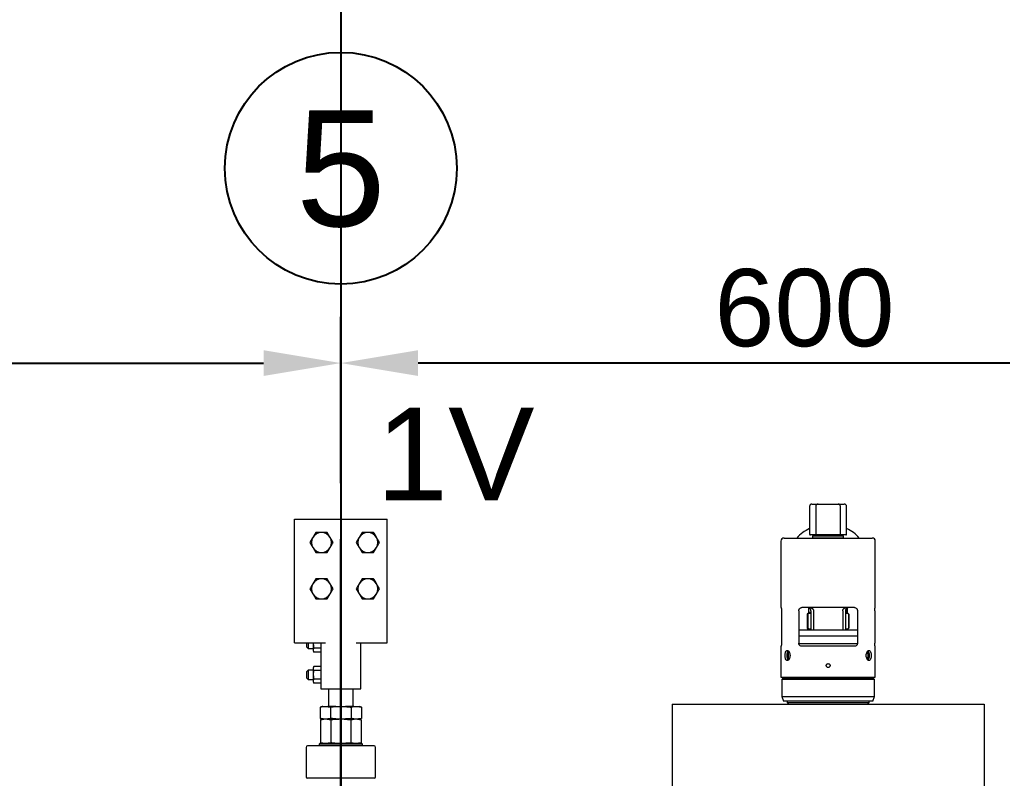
# Model space of a CAD drawing. Header units: millimetres. Extents: x 51507 to 66627, y -17810 to -7118.
# Drawn here: x 57060 to 57695, y -8596 to -8105 of the extents above; entities that cross this region are included whole.
import ezdxf
from ezdxf.enums import TextEntityAlignment as Align

# ---------------------------------------------------------------- set-up
doc = ezdxf.new("R2010")
doc.units = ezdxf.units.MM
doc.header["$LTSCALE"] = 10
doc.linetypes.add('ACAD_ISO04W100', pattern=[30, 24, -3, 0, -3])
doc.layers.get('0').update_dxf_attribs({"color": 1, "linetype": 'ACAD_ISO04W100', "lineweight": 25})
doc.layers.get('Defpoints').update_dxf_attribs({"lineweight": 25})
doc.layers.add('2', color=3, linetype='Continuous', lineweight=25)
doc.layers.add('粗实线', color=4, linetype='Continuous', lineweight=18)
doc.styles.get("Standard").update_dxf_attribs({"font": ''})
doc.styles.get('Standard').set_extended_font_data('arial')
doc.dimstyles.new('2', dxfattribs={"dimscale": 20, "dimtxt": 2.5, "dimasz": 2.5, "dimexe": 1.5, "dimexo": 0, "dimgap": 0.5, "dimtad": 1, "dimtoh": 1, "dimtxsty": 'Standard', "dimcen": -2.5, "dimdle": 5, "dimclrd": 3, "dimclre": 3, "dimclrt": 3, "dimazin": 2, "dimtfac": 1, "dimtmove": 0, "dimatfit": 2, "dimfxl": 0, "dimtolj": 1, "dimarcsym": 0})

# ---------------------------------------------------------------- blocks, each defined once
blk = doc.blocks.new('*X53')
at = {"layer": '2'}
for points in [[(56717.41, -8319.08), (56717.41, -8335.75), (56667.41, -8327.42)], [(57217.41, -8319.08), (57217.41, -8335.75), (57267.41, -8327.42)]]:
    blk.add_hatch(color=3, dxfattribs=at).paths.add_polyline_path(points, flags=0)
at = {"layer": '2', "color": 3, "lineweight": -2}
for p, q in [((56667.41, -8405.16), (56667.41, -8297.42)), ((57267.41, -8405.16), (57267.41, -8297.42)), ((56717.41, -8327.42), (57217.41, -8327.42))]:
    blk.add_line(p, q, dxfattribs=at)
at = {"layer": '2', "color": 3, "insert": (56967.41, -8291.89), "char_height": 50, "width": 221.0366, "attachment_point": 5}
blk.add_mtext('600', dxfattribs=at)
blk = doc.blocks.new('*X54')
at = {"layer": '2'}
for points in [[(57317.41, -8319.08), (57317.41, -8335.75), (57267.41, -8327.42)], [(57817.41, -8319.08), (57817.41, -8335.75), (57867.41, -8327.42)]]:
    blk.add_hatch(color=3, dxfattribs=at).paths.add_polyline_path(points, flags=0)
at = {"layer": '2', "color": 3, "lineweight": -2}
for p, q in [((57267.41, -8405.16), (57267.41, -8297.42)), ((57867.41, -8405.16), (57867.41, -8297.42)), ((57817.41, -8327.42), (57317.41, -8327.42))]:
    blk.add_line(p, q, dxfattribs=at)
at = {"layer": '2', "color": 3, "insert": (57567.41, -8291.89), "char_height": 50, "width": 221.0366, "attachment_point": 5}
blk.add_mtext('600', dxfattribs=at)

msp = doc.modelspace()

# ---------------------------------------------------------------- linework, layer by layer
msp.add_line((57267.409, -10782.112), (57267.409, -8326.656))
at = {"layer": '2'}
msp.add_circle((57267.409, -8201.388), 75, dxfattribs=at)
at = {"layer": 'Defpoints'}
msp.add_line((57267.409, -7118.116), (57267.409, -17810.116), dxfattribs=at)
at = {"layer": '粗实线'}
for p, q in [((57570.743, -8420.112), (57570.743, -8438.112)), ((57572.243, -8418.612), (57574.307, -8418.612)), ((57574.307, -8418.612), (57575.885, -8418.612)), ((57574.739, -8420.112), (57574.739, -8438.112)), ((57575.885, -8418.612), (57576.239, -8418.612)), ((57576.239, -8418.612), (57578.522, -8418.612)), ((57578.522, -8418.612), (57581.075, -8418.612)), ((57581.075, -8418.612), (57582.704, -8418.612)), ((57582.704, -8418.612), (57584.334, -8418.612)), ((57584.334, -8418.612), (57586.887, -8418.612)), ((57586.887, -8418.612), (57589.17, -8418.612)), ((57589.17, -8418.612), (57589.524, -8418.612)), ((57589.524, -8418.612), (57591.102, -8418.612)), ((57590.67, -8438.112), (57590.67, -8420.112)), ((57591.102, -8418.612), (57593.166, -8418.612)), ((57594.666, -8438.112), (57594.666, -8420.112)), ((57237.409, -8500.473), (57237.409, -8428.473)), ((57237.409, -8428.473), (57297.409, -8428.473)), ((57297.409, -8500.473), (57297.409, -8428.473)), ((57251.156, -8436.973), (57249.28, -8440.223)), ((57281.156, -8436.973), (57279.28, -8440.223)), ((57247.403, -8443.473), (57249.28, -8446.723)), ((57262.414, -8443.473), (57260.538, -8440.223)), ((57277.403, -8443.473), (57279.28, -8446.723)), ((57292.414, -8443.473), (57290.538, -8440.223)), ((57552.204, -8442.612), (57552.204, -8485.612)), ((57554.204, -8440.612), (57582.704, -8440.612)), ((57572.391, -8438.612), (57571.243, -8438.612)), ((57573.423, -8438.612), (57572.391, -8438.612)), ((57572.904, -8439.112), (57572.704, -8439.312)), ((57572.704, -8439.312), (57572.704, -8440.412)), ((57581.839, -8439.312), (57572.704, -8439.312)), ((57572.704, -8440.412), (57572.904, -8440.612)), ((57572.704, -8440.412), (57581.839, -8440.412)), ((57572.904, -8439.112), (57581.856, -8439.112)), ((57575.167, -8438.612), (57573.423, -8438.612)), ((57573.704, -8438.612), (57573.704, -8439.112)), ((57575.239, -8438.612), (57575.167, -8438.612)), ((57576.94, -8438.612), (57575.239, -8438.612)), ((57578.081, -8438.612), (57576.94, -8438.612)), ((57580.903, -8438.612), (57578.081, -8438.612)), ((57581.718, -8438.612), (57580.903, -8438.612)), ((57583.691, -8438.612), (57581.718, -8438.612)), ((57592.704, -8439.312), (57581.839, -8439.312)), ((57581.839, -8440.412), (57592.704, -8440.412)), ((57581.856, -8439.112), (57592.504, -8439.112)), ((57582.704, -8440.612), (57611.204, -8440.612)), ((57584.506, -8438.612), (57583.691, -8438.612)), ((57587.328, -8438.612), (57584.506, -8438.612)), ((57588.469, -8438.612), (57587.328, -8438.612)), ((57590.17, -8438.612), (57588.469, -8438.612)), ((57590.242, -8438.612), (57590.17, -8438.612)), ((57591.986, -8438.612), (57590.242, -8438.612)), ((57591.704, -8439.112), (57591.704, -8438.612)), ((57593.018, -8438.612), (57591.986, -8438.612)), ((57592.704, -8439.312), (57592.504, -8439.112)), ((57592.504, -8440.612), (57592.704, -8440.412)), ((57592.704, -8440.412), (57592.704, -8439.312)), ((57594.166, -8438.612), (57593.018, -8438.612)), ((57613.204, -8485.612), (57613.204, -8442.612)), ((57258.662, -8449.973), (57260.538, -8446.723)), ((57288.662, -8449.973), (57290.538, -8446.723)), ((57251.156, -8466.973), (57249.28, -8470.223)), ((57281.156, -8466.973), (57279.28, -8470.223)), ((57247.403, -8473.473), (57249.28, -8476.723)), ((57262.414, -8473.473), (57260.538, -8470.223)), ((57277.403, -8473.473), (57279.28, -8476.723)), ((57292.414, -8473.473), (57290.538, -8470.223)), ((57258.662, -8479.973), (57260.538, -8476.723)), ((57288.662, -8479.973), (57290.538, -8476.723)), ((57552.274, -8485.612), (57552.204, -8485.612)), ((57552.542, -8487.612), (57552.542, -8508.612)), ((57563.704, -8487.612), (57563.704, -8508.612)), ((57582.704, -8485.612), (57565.704, -8485.612)), ((57570.734, -8486.212), (57570.21, -8486.212)), ((57570.21, -8488.512), (57570.21, -8486.212)), ((57571.542, -8487.612), (57571.542, -8500.112)), ((57573.231, -8487.612), (57573.231, -8500.112)), ((57599.704, -8485.612), (57582.704, -8485.612)), ((57592.178, -8487.612), (57592.178, -8500.112)), ((57593.867, -8487.612), (57593.867, -8500.112)), ((57594.672, -8488.512), (57594.672, -8486.212)), ((57595.199, -8488.512), (57595.199, -8486.212)), ((57601.704, -8487.612), (57601.704, -8508.612)), ((57612.867, -8487.612), (57612.867, -8508.612)), ((57613.204, -8485.612), (57613.135, -8485.612)), ((57569.904, -8489.112), (57569.204, -8489.812)), ((57569.204, -8489.812), (57569.204, -8498.912)), ((57569.494, -8489.812), (57569.204, -8489.812)), ((57569.494, -8489.812), (57569.494, -8498.912)), ((57569.904, -8489.112), (57571.062, -8489.112)), ((57570.21, -8488.512), (57571.542, -8488.512)), ((57571.542, -8489.012), (57570.299, -8489.012)), ((57571.004, -8489.012), (57571.004, -8489.112)), ((57571.062, -8489.112), (57571.542, -8489.112)), ((57593.867, -8488.512), (57594.672, -8488.512)), ((57594.762, -8489.012), (57593.867, -8489.012)), ((57593.867, -8489.112), (57594.645, -8489.112)), ((57594.404, -8489.112), (57594.404, -8489.012)), ((57594.645, -8489.112), (57595.504, -8489.112)), ((57595.11, -8489.012), (57594.762, -8489.012)), ((57596.204, -8489.812), (57595.504, -8489.112)), ((57596.058, -8489.812), (57596.058, -8498.912)), ((57596.204, -8489.812), (57596.058, -8489.812)), ((57596.204, -8498.912), (57596.204, -8489.812)), ((57237.409, -8508.473), (57237.409, -8500.473)), ((57297.409, -8508.473), (57297.409, -8500.473)), ((57601.704, -8500.112), (57563.704, -8500.112)), ((57569.204, -8498.912), (57569.904, -8499.612)), ((57569.204, -8498.912), (57569.494, -8498.912)), ((57571.062, -8499.612), (57569.904, -8499.612)), ((57571.062, -8499.612), (57571.542, -8499.612)), ((57593.867, -8499.612), (57594.645, -8499.612)), ((57595.504, -8499.612), (57594.645, -8499.612)), ((57595.504, -8499.612), (57596.204, -8498.912)), ((57596.058, -8498.912), (57596.204, -8498.912)), ((57601.704, -8504.112), (57563.704, -8504.112)), ((57237.409, -8508.473), (57257.453, -8508.473)), ((57245.409, -8511.312), (57245.409, -8508.473)), ((57245.409, -8511.312), (57246.209, -8512.112)), ((57246.209, -8508.473), (57246.209, -8512.112)), ((57246.209, -8512.112), (57249.809, -8512.112)), ((57249.809, -8509.112), (57249.809, -8508.473)), ((57249.809, -8509.112), (57249.855, -8508.473)), ((57249.809, -8513.195), (57249.809, -8509.112)), ((57249.809, -8513.195), (57250.004, -8511.834)), ((57250.004, -8514.557), (57249.809, -8513.195)), ((57249.809, -8513.827), (57249.809, -8513.195)), ((57254.409, -8511.834), (57250.004, -8511.834)), ((57254.409, -8508.473), (57254.409, -8538.112)), ((57277.365, -8508.473), (57297.409, -8508.473)), ((57280.409, -8538.112), (57280.409, -8508.473)), ((57552.204, -8510.612), (57552.204, -8530.612)), ((57552.274, -8510.612), (57552.204, -8510.612)), ((57601.777, -8509.112), (57563.65, -8509.112)), ((57582.704, -8510.612), (57565.704, -8510.612)), ((57599.704, -8510.612), (57582.704, -8510.612)), ((57613.204, -8510.612), (57613.135, -8510.612)), ((57613.204, -8530.612), (57613.204, -8510.612)), ((57249.809, -8513.827), (57250.004, -8514.557)), ((57254.409, -8514.557), (57250.004, -8514.557)), ((57556.834, -8516.608), (57556.834, -8516.612)), ((57246.209, -8526.112), (57245.409, -8526.912)), ((57249.809, -8526.112), (57246.209, -8526.112)), ((57246.209, -8526.112), (57246.209, -8532.112)), ((57250.004, -8523.667), (57249.809, -8524.396)), ((57249.809, -8525.028), (57250.004, -8523.667)), ((57249.809, -8525.028), (57249.809, -8524.396)), ((57250.004, -8526.389), (57249.809, -8525.028)), ((57249.809, -8529.112), (57249.809, -8525.028)), ((57249.809, -8529.112), (57250.004, -8526.389)), ((57254.409, -8523.667), (57250.004, -8523.667)), ((57254.409, -8526.389), (57250.004, -8526.389)), ((57245.409, -8531.312), (57245.409, -8526.912)), ((57245.409, -8531.312), (57246.209, -8532.112)), ((57246.209, -8532.112), (57249.809, -8532.112)), ((57249.809, -8533.195), (57249.809, -8529.112)), ((57249.809, -8533.195), (57250.004, -8531.834)), ((57254.409, -8531.834), (57250.004, -8531.834)), ((57552.204, -8530.612), (57582.704, -8530.612)), ((57553.704, -8531.112), (57552.704, -8532.112)), ((57552.704, -8532.112), (57552.704, -8543.112)), ((57582.704, -8532.112), (57552.704, -8532.112)), ((57553.704, -8531.112), (57582.704, -8531.112)), ((57554.454, -8531.112), (57553.954, -8530.612)), ((57582.704, -8530.612), (57613.204, -8530.612)), ((57582.704, -8531.112), (57611.704, -8531.112)), ((57612.704, -8532.112), (57582.704, -8532.112)), ((57610.954, -8531.112), (57611.454, -8530.612)), ((57612.704, -8532.112), (57611.704, -8531.112)), ((57612.704, -8543.112), (57612.704, -8532.112)), ((57250.004, -8534.557), (57249.809, -8533.195)), ((57249.809, -8533.827), (57249.809, -8533.195)), ((57249.809, -8533.827), (57250.004, -8534.557)), ((57254.409, -8534.557), (57250.004, -8534.557)), ((57254.409, -8538.112), (57280.409, -8538.112)), ((57259.409, -8538.112), (57259.409, -8549.656)), ((57275.409, -8549.656), (57275.409, -8538.112)), ((57552.704, -8543.112), (57553.796, -8546.112)), ((57552.704, -8543.112), (57582.704, -8543.112)), ((57582.704, -8543.112), (57612.704, -8543.112)), ((57611.612, -8546.112), (57612.704, -8543.112)), ((57255.409, -8549.656), (57254.034, -8550.024)), ((57254.034, -8550.024), (57255.81, -8549.656)), ((57254.034, -8550.024), (57254.034, -8557.287)), ((57255.81, -8549.656), (57255.409, -8549.656)), ((57255.81, -8549.656), (57258.945, -8549.656)), ((57264.273, -8549.656), (57258.945, -8549.656)), ((57260.721, -8550.024), (57264.273, -8549.656)), ((57260.721, -8550.024), (57260.721, -8557.287)), ((57264.273, -8549.656), (57270.544, -8549.656)), ((57275.872, -8549.656), (57270.544, -8549.656)), ((57274.096, -8550.024), (57275.872, -8549.656)), ((57274.096, -8550.024), (57274.096, -8557.287)), ((57275.872, -8549.656), (57279.008, -8549.656)), ((57279.008, -8549.656), (57279.409, -8549.656)), ((57280.784, -8550.024), (57279.409, -8549.656)), ((57280.784, -8550.024), (57280.784, -8557.287)), ((57481.704, -8548.112), (57481.704, -9228.112)), ((57481.704, -8548.112), (57683.704, -8548.112)), ((57582.704, -8546.112), (57553.796, -8546.112)), ((57556.204, -8546.112), (57556.204, -8547.112)), ((57556.204, -8547.112), (57557.204, -8548.112)), ((57556.204, -8547.112), (57582.704, -8547.112)), ((57611.612, -8546.112), (57582.704, -8546.112)), ((57582.704, -8547.112), (57609.204, -8547.112)), ((57608.204, -8548.112), (57609.204, -8547.112)), ((57609.204, -8547.112), (57609.204, -8546.112)), ((57683.704, -8548.112), (57683.704, -9228.112)), ((57254.034, -8557.287), (57255.409, -8557.656)), ((57256.077, -8557.656), (57254.324, -8558.126)), ((57254.324, -8558.126), (57257.595, -8557.656)), ((57254.324, -8558.126), (57254.324, -8573.086)), ((57255.81, -8557.656), (57255.409, -8557.656)), ((57255.81, -8557.656), (57258.945, -8557.656)), ((57257.595, -8557.656), (57260.866, -8558.126)), ((57260.721, -8557.287), (57258.945, -8557.656)), ((57264.273, -8557.656), (57258.945, -8557.656)), ((57260.866, -8558.126), (57260.866, -8573.086)), ((57264.273, -8557.656), (57270.544, -8557.656)), ((57267.409, -8557.656), (57273.951, -8558.126)), ((57274.096, -8557.287), (57270.544, -8557.656)), ((57275.872, -8557.656), (57270.544, -8557.656)), ((57273.951, -8558.126), (57277.223, -8557.656)), ((57273.951, -8558.126), (57273.951, -8573.086)), ((57275.872, -8557.656), (57279.008, -8557.656)), ((57277.223, -8557.656), (57280.494, -8558.126)), ((57280.494, -8558.126), (57278.741, -8557.656)), ((57280.784, -8557.287), (57279.008, -8557.656)), ((57279.409, -8557.656), (57279.008, -8557.656)), ((57279.409, -8557.656), (57280.784, -8557.287)), ((57280.494, -8558.126), (57280.494, -8573.086)), ((57244.909, -8576.056), (57244.909, -8595.056)), ((57288.909, -8575.056), (57245.909, -8575.056)), ((57253.784, -8573.556), (57253.409, -8573.931)), ((57253.409, -8573.931), (57253.409, -8575.056)), ((57281.409, -8573.931), (57253.409, -8573.931)), ((57281.034, -8573.556), (57253.784, -8573.556)), ((57254.324, -8573.086), (57256.077, -8573.556)), ((57257.595, -8573.556), (57254.324, -8573.086)), ((57260.866, -8573.086), (57257.595, -8573.556)), ((57273.951, -8573.086), (57267.409, -8573.556)), ((57277.223, -8573.556), (57273.951, -8573.086)), ((57280.494, -8573.086), (57277.223, -8573.556)), ((57278.741, -8573.556), (57280.494, -8573.086)), ((57281.409, -8573.931), (57281.034, -8573.556)), ((57281.409, -8575.056), (57281.409, -8573.931)), ((57289.909, -8595.056), (57289.909, -8576.056)), ((57288.909, -8596.056), (57245.909, -8596.056))]:
    msp.add_line(p, q, dxfattribs=at)
for centre, radius, start, end in [((57572.243, -8420.112), 1.5, 90, 180), ((57576.239, -8420.112), 1.5, 90, 180), ((57589.17, -8420.112), 1.5, 0, 90), ((57593.166, -8420.112), 1.5, 0, 90), ((57254.909, -8443.473), 6.5, 90, 150), ((57254.909, -8443.473), 6.5, 30, 90), ((57284.909, -8443.473), 6.5, 90, 150), ((57284.909, -8443.473), 6.5, 30, 90), ((57578.468, -8453.548), 20.529, 112.105798, 140.93796), ((57586.95, -8453.535), 20.513, 39.050515, 67.905727), ((57254.909, -8443.473), 6.5, 150, 210), ((57254.909, -8443.473), 6.5, 330, 30), ((57284.909, -8443.473), 6.5, 150, 210), ((57284.909, -8443.473), 6.5, 330, 30), ((57554.204, -8442.612), 2, 90, 180), ((57571.243, -8438.112), 0.5, 180, 270), ((57575.239, -8438.112), 0.5, 180, 270), ((57590.17, -8438.112), 0.5, 270, 0), ((57594.166, -8438.112), 0.5, 270, 0), ((57611.204, -8442.612), 2, 0, 90), ((57254.909, -8443.473), 6.5, 210, 270), ((57254.909, -8443.473), 6.5, 270, 330), ((57284.909, -8443.473), 6.5, 210, 270), ((57284.909, -8443.473), 6.5, 270, 330), ((57254.909, -8473.473), 6.5, 90, 150), ((57254.909, -8473.473), 6.5, 30, 90), ((57284.909, -8473.473), 6.5, 90, 150), ((57284.909, -8473.473), 6.5, 30, 90), ((57254.909, -8473.473), 6.5, 150, 210), ((57254.909, -8473.473), 6.5, 330, 30), ((57284.909, -8473.473), 6.5, 150, 210), ((57284.909, -8473.473), 6.5, 330, 30), ((57254.909, -8473.473), 6.5, 210, 270), ((57254.909, -8473.473), 6.5, 270, 330), ((57284.909, -8473.473), 6.5, 210, 270), ((57284.909, -8473.473), 6.5, 270, 330), ((57245.909, -8576.056), 1, 90, 180), ((57288.909, -8576.056), 1, 0, 90), ((57245.909, -8595.056), 1, 180, 270), ((57288.909, -8595.056), 1, 270, 0)]:
    msp.add_arc(centre, radius, start, end, dxfattribs=at)
for points, knots in [([(57254.909, -8436.973), (57254.602, -8436.973), (57253.332, -8436.973), (57252.094, -8436.973), (57251.156, -8436.973)], [0, 0, 0, 0, 0.9076144, 3.7527767, 3.7527767, 3.7527767, 3.7527767]), ([(57258.662, -8436.973), (57258.388, -8436.973), (57257.166, -8436.973), (57255.895, -8436.973), (57254.909, -8436.973)], [0, 0, 0, 0, 0.839546, 3.7527767, 3.7527767, 3.7527767, 3.7527767]), ([(57260.538, -8440.223), (57260.493, -8440.146), (57259.86, -8439.048), (57259.239, -8437.973), (57258.662, -8436.973)], [0, 0, 0, 0, 0.2635003, 3.7527767, 3.7527767, 3.7527767, 3.7527767]), ([(57284.909, -8436.973), (57284.602, -8436.973), (57283.332, -8436.973), (57282.094, -8436.973), (57281.156, -8436.973)], [0, 0, 0, 0, 0.9076144, 3.7527767, 3.7527767, 3.7527767, 3.7527767]), ([(57288.662, -8436.973), (57288.388, -8436.973), (57287.166, -8436.973), (57285.895, -8436.973), (57284.909, -8436.973)], [0, 0, 0, 0, 0.839546, 3.7527767, 3.7527767, 3.7527767, 3.7527767]), ([(57290.538, -8440.223), (57290.493, -8440.146), (57289.86, -8439.048), (57289.239, -8437.973), (57288.662, -8436.973)], [0, 0, 0, 0, 0.2635003, 3.7527767, 3.7527767, 3.7527767, 3.7527767]), ([(57249.28, -8440.223), (57249.235, -8440.3), (57248.602, -8441.397), (57247.981, -8442.473), (57247.403, -8443.473)], [0, 0, 0, 0, 0.2635003, 3.7527767, 3.7527767, 3.7527767, 3.7527767]), ([(57260.538, -8446.723), (57260.582, -8446.646), (57261.216, -8445.548), (57261.837, -8444.473), (57262.414, -8443.473)], [0, 0, 0, 0, 0.2635003, 3.7527767, 3.7527767, 3.7527767, 3.7527767]), ([(57279.28, -8440.223), (57279.235, -8440.3), (57278.602, -8441.397), (57277.981, -8442.473), (57277.403, -8443.473)], [0, 0, 0, 0, 0.2635003, 3.7527767, 3.7527767, 3.7527767, 3.7527767]), ([(57290.538, -8446.723), (57290.582, -8446.646), (57291.216, -8445.548), (57291.837, -8444.473), (57292.414, -8443.473)], [0, 0, 0, 0, 0.2635003, 3.7527767, 3.7527767, 3.7527767, 3.7527767]), ([(57249.28, -8446.723), (57249.324, -8446.8), (57249.958, -8447.897), (57250.579, -8448.973), (57251.156, -8449.973)], [0, 0, 0, 0, 0.2635003, 3.7527767, 3.7527767, 3.7527767, 3.7527767]), ([(57251.156, -8449.973), (57252.094, -8449.973), (57253.332, -8449.973), (57254.602, -8449.973), (57254.909, -8449.973)], [0, 0, 0, 0, 2.8451624, 3.7527767, 3.7527767, 3.7527767, 3.7527767]), ([(57254.909, -8449.973), (57255.895, -8449.973), (57257.166, -8449.973), (57258.388, -8449.973), (57258.662, -8449.973)], [0, 0, 0, 0, 2.9132308, 3.7527767, 3.7527767, 3.7527767, 3.7527767]), ([(57279.28, -8446.723), (57279.324, -8446.8), (57279.958, -8447.897), (57280.579, -8448.973), (57281.156, -8449.973)], [0, 0, 0, 0, 0.2635003, 3.7527767, 3.7527767, 3.7527767, 3.7527767]), ([(57281.156, -8449.973), (57282.094, -8449.973), (57283.332, -8449.973), (57284.602, -8449.973), (57284.909, -8449.973)], [0, 0, 0, 0, 2.8451624, 3.7527767, 3.7527767, 3.7527767, 3.7527767]), ([(57284.909, -8449.973), (57285.895, -8449.973), (57287.166, -8449.973), (57288.388, -8449.973), (57288.662, -8449.973)], [0, 0, 0, 0, 2.9132308, 3.7527767, 3.7527767, 3.7527767, 3.7527767]), ([(57254.909, -8466.973), (57254.602, -8466.973), (57253.332, -8466.973), (57252.094, -8466.973), (57251.156, -8466.973)], [0, 0, 0, 0, 0.9076144, 3.7527767, 3.7527767, 3.7527767, 3.7527767]), ([(57258.662, -8466.973), (57258.388, -8466.973), (57257.166, -8466.973), (57255.895, -8466.973), (57254.909, -8466.973)], [0, 0, 0, 0, 0.839546, 3.7527767, 3.7527767, 3.7527767, 3.7527767]), ([(57260.538, -8470.223), (57260.493, -8470.146), (57259.86, -8469.048), (57259.239, -8467.973), (57258.662, -8466.973)], [0, 0, 0, 0, 0.2635003, 3.7527767, 3.7527767, 3.7527767, 3.7527767]), ([(57284.909, -8466.973), (57284.602, -8466.973), (57283.332, -8466.973), (57282.094, -8466.973), (57281.156, -8466.973)], [0, 0, 0, 0, 0.9076144, 3.7527767, 3.7527767, 3.7527767, 3.7527767]), ([(57288.662, -8466.973), (57288.388, -8466.973), (57287.166, -8466.973), (57285.895, -8466.973), (57284.909, -8466.973)], [0, 0, 0, 0, 0.839546, 3.7527767, 3.7527767, 3.7527767, 3.7527767]), ([(57290.538, -8470.223), (57290.493, -8470.146), (57289.86, -8469.048), (57289.239, -8467.973), (57288.662, -8466.973)], [0, 0, 0, 0, 0.2635003, 3.7527767, 3.7527767, 3.7527767, 3.7527767]), ([(57249.28, -8470.223), (57249.235, -8470.3), (57248.602, -8471.397), (57247.981, -8472.473), (57247.403, -8473.473)], [0, 0, 0, 0, 0.2635003, 3.7527767, 3.7527767, 3.7527767, 3.7527767]), ([(57260.538, -8476.723), (57260.582, -8476.646), (57261.216, -8475.548), (57261.837, -8474.473), (57262.414, -8473.473)], [0, 0, 0, 0, 0.2635003, 3.7527767, 3.7527767, 3.7527767, 3.7527767]), ([(57279.28, -8470.223), (57279.235, -8470.3), (57278.602, -8471.397), (57277.981, -8472.473), (57277.403, -8473.473)], [0, 0, 0, 0, 0.2635003, 3.7527767, 3.7527767, 3.7527767, 3.7527767]), ([(57290.538, -8476.723), (57290.582, -8476.646), (57291.216, -8475.548), (57291.837, -8474.473), (57292.414, -8473.473)], [0, 0, 0, 0, 0.2635003, 3.7527767, 3.7527767, 3.7527767, 3.7527767]), ([(57249.28, -8476.723), (57249.324, -8476.8), (57249.958, -8477.897), (57250.579, -8478.973), (57251.156, -8479.973)], [0, 0, 0, 0, 0.2635003, 3.7527767, 3.7527767, 3.7527767, 3.7527767]), ([(57251.156, -8479.973), (57252.094, -8479.973), (57253.332, -8479.973), (57254.602, -8479.973), (57254.909, -8479.973)], [0, 0, 0, 0, 2.8451624, 3.7527767, 3.7527767, 3.7527767, 3.7527767]), ([(57254.909, -8479.973), (57255.895, -8479.973), (57257.166, -8479.973), (57258.388, -8479.973), (57258.662, -8479.973)], [0, 0, 0, 0, 2.9132308, 3.7527767, 3.7527767, 3.7527767, 3.7527767]), ([(57279.28, -8476.723), (57279.324, -8476.8), (57279.958, -8477.897), (57280.579, -8478.973), (57281.156, -8479.973)], [0, 0, 0, 0, 0.2635003, 3.7527767, 3.7527767, 3.7527767, 3.7527767]), ([(57281.156, -8479.973), (57282.094, -8479.973), (57283.332, -8479.973), (57284.602, -8479.973), (57284.909, -8479.973)], [0, 0, 0, 0, 2.8451624, 3.7527767, 3.7527767, 3.7527767, 3.7527767]), ([(57284.909, -8479.973), (57285.895, -8479.973), (57287.166, -8479.973), (57288.388, -8479.973), (57288.662, -8479.973)], [0, 0, 0, 0, 2.9132308, 3.7527767, 3.7527767, 3.7527767, 3.7527767]), ([(57552.274, -8485.612), (57552.296, -8485.637), (57552.341, -8485.687), (57552.416, -8486.026), (57552.473, -8486.409), (57552.51, -8486.766), (57552.537, -8487.171), (57552.54, -8487.466), (57552.542, -8487.612)], [0, 0, 0, 0, 0.5061693, 1.0121785, 1.2733904, 1.5223389, 1.7820468, 2.0341755, 2.0341755, 2.0341755, 2.0341755]), ([(57563.704, -8487.612), (57563.714, -8487.465), (57563.733, -8487.172), (57563.877, -8486.765), (57564.087, -8486.411), (57564.441, -8486.026), (57564.979, -8485.688), (57565.463, -8485.637), (57565.704, -8485.612)], [0, 0, 0, 0, 0.391488, 0.7845171, 1.1779581, 1.5709444, 2.3545574, 3.1371625, 3.1371625, 3.1371625, 3.1371625]), ([(57571.542, -8487.612), (57571.531, -8487.465), (57571.508, -8487.172), (57571.337, -8486.765), (57571.09, -8486.411), (57570.68, -8486.026), (57570.066, -8485.688), (57569.538, -8485.637), (57569.274, -8485.612)], [0, 0, 0, 0, 0.4166779, 0.834996, 1.2537525, 1.6720251, 2.5060589, 3.3390199, 3.3390199, 3.3390199, 3.3390199]), ([(57570.21, -8486.212), (57570.226, -8486.107), (57570.256, -8485.92), (57570.286, -8485.775), (57570.299, -8485.712)], [0, 0, 0, 0, 0.2844752, 0.50802821, 0.50802821, 0.50802821, 0.50802821]), ([(57570.857, -8485.612), (57571.13, -8485.636), (57571.674, -8485.686), (57572.314, -8486.019), (57572.746, -8486.399), (57573.008, -8486.753), (57573.193, -8487.161), (57573.218, -8487.461), (57573.231, -8487.612)], [0, 0, 0, 0, 0.8526916, 1.7039152, 2.1449409, 2.5624283, 2.9918239, 3.4235897, 3.4235897, 3.4235897, 3.4235897]), ([(57592.178, -8487.612), (57592.19, -8487.462), (57592.215, -8487.164), (57592.401, -8486.753), (57592.663, -8486.4), (57593.094, -8486.019), (57593.732, -8485.687), (57594.278, -8485.637), (57594.551, -8485.612)], [0, 0, 0, 0, 0.4277026, 0.8571193, 1.286798, 1.71418, 2.5668764, 3.4234974, 3.4234974, 3.4234974, 3.4234974]), ([(57596.135, -8485.612), (57595.871, -8485.637), (57595.345, -8485.687), (57594.729, -8486.026), (57594.319, -8486.409), (57594.072, -8486.766), (57593.899, -8487.171), (57593.878, -8487.466), (57593.867, -8487.612)], [0, 0, 0, 0, 0.8309257, 1.6615887, 2.0903932, 2.499066, 2.9254017, 3.3392952, 3.3392952, 3.3392952, 3.3392952]), ([(57595.199, -8486.212), (57595.183, -8486.107), (57595.153, -8485.92), (57595.123, -8485.775), (57595.11, -8485.712)], [0, 0, 0, 0, 0.2844752, 0.50802821, 0.50802821, 0.50802821, 0.50802821]), ([(57599.704, -8485.612), (57599.945, -8485.637), (57600.428, -8485.687), (57600.967, -8486.026), (57601.321, -8486.409), (57601.531, -8486.766), (57601.677, -8487.171), (57601.695, -8487.466), (57601.704, -8487.612)], [0, 0, 0, 0, 0.7806834, 1.56112, 1.9639966, 2.3479589, 2.748516, 3.1373833, 3.1373833, 3.1373833, 3.1373833]), ([(57612.867, -8487.612), (57612.869, -8487.465), (57612.872, -8487.172), (57612.899, -8486.765), (57612.936, -8486.411), (57612.992, -8486.026), (57613.068, -8485.688), (57613.112, -8485.637), (57613.135, -8485.612)], [0, 0, 0, 0, 0.2538429, 0.5086851, 0.7637943, 1.0186088, 1.5267076, 2.034153, 2.034153, 2.034153, 2.034153]), ([(57571.062, -8489.112), (57570.764, -8489.202), (57570.233, -8489.363), (57569.72, -8489.674), (57569.494, -8489.812)], [0, 0, 0, 0, 0.9649918, 1.7236641, 1.7236641, 1.7236641, 1.7236641]), ([(57570.299, -8489.012), (57570.282, -8488.93), (57570.252, -8488.783), (57570.223, -8488.594), (57570.21, -8488.512)], [0, 0, 0, 0, 0.28447397, 0.5080254, 0.5080254, 0.5080254, 0.5080254]), ([(57596.058, -8489.812), (57595.799, -8489.64), (57595.336, -8489.333), (57594.856, -8489.179), (57594.645, -8489.112)], [0, 0, 0, 0, 0.8867316, 1.5838865, 1.5838865, 1.5838865, 1.5838865]), ([(57594.672, -8488.512), (57594.689, -8488.616), (57594.718, -8488.803), (57594.749, -8488.948), (57594.762, -8489.012)], [0, 0, 0, 0, 0.2844752, 0.50802821, 0.50802821, 0.50802821, 0.50802821]), ([(57595.11, -8489.012), (57595.127, -8488.93), (57595.157, -8488.783), (57595.186, -8488.594), (57595.199, -8488.512)], [0, 0, 0, 0, 0.28447397, 0.5080254, 0.5080254, 0.5080254, 0.5080254]), ([(57569.494, -8498.912), (57569.782, -8499.083), (57570.296, -8499.39), (57570.828, -8499.544), (57571.062, -8499.612)], [0, 0, 0, 0, 0.9651052, 1.723878, 1.723878, 1.723878, 1.723878]), ([(57594.645, -8499.612), (57594.913, -8499.521), (57595.393, -8499.36), (57595.854, -8499.049), (57596.058, -8498.912)], [0, 0, 0, 0, 0.8866049, 1.5836497, 1.5836497, 1.5836497, 1.5836497]), ([(57250.004, -8511.834), (57249.978, -8511.631), (57249.861, -8510.728), (57249.832, -8509.818), (57249.809, -8509.112)], [0, 0, 0, 0, 0.6129513, 2.7308673, 2.7308673, 2.7308673, 2.7308673]), ([(57552.542, -8508.612), (57552.54, -8508.758), (57552.537, -8509.051), (57552.51, -8509.458), (57552.473, -8509.812), (57552.416, -8510.197), (57552.341, -8510.535), (57552.296, -8510.586), (57552.274, -8510.612)], [0, 0, 0, 0, 0.2538429, 0.5086851, 0.7637943, 1.0186088, 1.5267076, 2.034153, 2.034153, 2.034153, 2.034153]), ([(57554.816, -8516.612), (57554.836, -8516.186), (57554.875, -8515.336), (57555.189, -8514.255), (57555.667, -8513.532), (57556.281, -8513.277), (57556.945, -8513.53), (57557.54, -8514.252), (57557.978, -8515.333), (57558.037, -8516.185), (57558.066, -8516.612)], [0, 0, 0, 0, 0.9819254, 1.9639563, 2.9463211, 3.929431, 4.912732, 5.8952233, 6.877195, 7.8625826, 7.8625826, 7.8625826, 7.8625826]), ([(57556.123, -8516.612), (57556.143, -8516.188), (57556.183, -8515.341), (57556.479, -8514.251), (57556.806, -8513.845), (57556.965, -8513.646)], [0, 0, 0, 0, 1.0680071, 2.1361488, 3.1497151, 3.1497151, 3.1497151, 3.1497151]), ([(57556.223, -8516.608), (57556.228, -8516.379), (57556.238, -8515.921), (57556.351, -8515.05), (57556.564, -8514.176), (57556.858, -8513.802), (57556.973, -8513.656)], [0, 0, 0, 0, 0.5860187, 1.1735932, 2.346665, 3.1038757, 3.1038757, 3.1038757, 3.1038757]), ([(57565.704, -8510.612), (57565.463, -8510.586), (57564.981, -8510.536), (57564.441, -8510.197), (57564.088, -8509.814), (57563.877, -8509.457), (57563.732, -8509.052), (57563.713, -8508.757), (57563.704, -8508.612)], [0, 0, 0, 0, 0.7806834, 1.56112, 1.9639966, 2.3479589, 2.748516, 3.1373833, 3.1373833, 3.1373833, 3.1373833]), ([(57601.704, -8508.612), (57601.695, -8508.758), (57601.676, -8509.051), (57601.531, -8509.458), (57601.321, -8509.812), (57600.968, -8510.197), (57600.43, -8510.535), (57599.946, -8510.586), (57599.704, -8510.612)], [0, 0, 0, 0, 0.391488, 0.7845171, 1.1779581, 1.5709444, 2.3545574, 3.1371625, 3.1371625, 3.1371625, 3.1371625]), ([(57607.343, -8516.612), (57607.372, -8516.186), (57607.43, -8515.336), (57607.867, -8514.255), (57608.461, -8513.532), (57609.125, -8513.277), (57609.74, -8513.53), (57610.219, -8514.252), (57610.533, -8515.333), (57610.573, -8516.185), (57610.593, -8516.612)], [0, 0, 0, 0, 0.9819266, 1.9639586, 2.9463246, 3.9294356, 4.9127377, 5.8952302, 6.877203, 7.8625918, 7.8625918, 7.8625918, 7.8625918]), ([(57608.399, -8513.601), (57608.528, -8513.764), (57608.837, -8514.152), (57609.059, -8515.053), (57609.171, -8515.925), (57609.181, -8516.383), (57609.186, -8516.612)], [0, 0, 0, 0, 0.8415518, 2.0075687, 2.5919805, 3.1741664, 3.1741664, 3.1741664, 3.1741664]), ([(57608.443, -8513.646), (57608.602, -8513.844), (57608.928, -8514.249), (57609.225, -8515.338), (57609.266, -8516.187), (57609.286, -8516.612)], [0, 0, 0, 0, 1.0107422, 2.0786056, 3.1501855, 3.1501855, 3.1501855, 3.1501855]), ([(57613.135, -8510.612), (57613.112, -8510.586), (57613.068, -8510.536), (57612.993, -8510.197), (57612.936, -8509.814), (57612.899, -8509.457), (57612.872, -8509.052), (57612.869, -8508.757), (57612.867, -8508.612)], [0, 0, 0, 0, 0.5061693, 1.0121785, 1.2733904, 1.5223389, 1.7820468, 2.0341755, 2.0341755, 2.0341755, 2.0341755]), ([(57558.066, -8516.612), (57558.037, -8517.037), (57557.978, -8517.889), (57557.541, -8518.97), (57556.946, -8519.692), (57556.283, -8519.946), (57555.668, -8519.692), (57555.189, -8518.97), (57554.875, -8517.889), (57554.836, -8517.037), (57554.816, -8516.612)], [0, 0, 0, 0, 0.983456, 1.9661324, 2.9483223, 3.9304009, 4.9130003, 5.8965984, 6.8800809, 7.8625985, 7.8625985, 7.8625985, 7.8625985]), ([(57556.966, -8519.576), (57556.807, -8519.379), (57556.48, -8518.973), (57556.183, -8517.883), (57556.143, -8517.035), (57556.123, -8516.612)], [0, 0, 0, 0, 1.0118415, 2.0813725, 3.149847, 3.149847, 3.149847, 3.149847]), ([(57557.01, -8519.622), (57556.881, -8519.46), (57556.573, -8519.072), (57556.351, -8518.172), (57556.238, -8517.298), (57556.228, -8516.838), (57556.223, -8516.608)], [0, 0, 0, 0, 0.8389166, 2.0056636, 2.5926932, 3.1782633, 3.1782633, 3.1782633, 3.1782633]), ([(57557.374, -8514.143), (57557.312, -8514.228), (57557.097, -8514.522), (57556.893, -8515.404), (57556.854, -8516.207), (57556.834, -8516.608)], [0, 0, 0, 0, 0.4368622, 1.4995152, 2.561626, 2.561626, 2.561626, 2.561626]), ([(57556.834, -8516.612), (57556.854, -8517.015), (57556.892, -8517.819), (57557.098, -8518.702), (57557.312, -8518.995), (57557.374, -8519.08)], [0, 0, 0, 0, 1.0670951, 2.1308829, 2.5650327, 2.5650327, 2.5650327, 2.5650327]), ([(57610.593, -8516.612), (57610.573, -8517.037), (57610.533, -8517.889), (57610.219, -8518.97), (57609.741, -8519.692), (57609.127, -8519.946), (57608.463, -8519.692), (57607.868, -8518.97), (57607.43, -8517.889), (57607.372, -8517.037), (57607.343, -8516.612)], [0, 0, 0, 0, 0.9834565, 1.9661333, 2.9483237, 3.9304027, 4.9130025, 5.896601, 6.880084, 7.8626021, 7.8626021, 7.8626021, 7.8626021]), ([(57608.574, -8516.612), (57608.555, -8516.21), (57608.517, -8515.408), (57608.312, -8514.524), (57608.097, -8514.229), (57608.035, -8514.143)], [0, 0, 0, 0, 1.0622201, 2.1249342, 2.5646459, 2.5646459, 2.5646459, 2.5646459]), ([(57608.035, -8519.08), (57608.097, -8518.994), (57608.312, -8518.7), (57608.517, -8517.816), (57608.555, -8517.013), (57608.574, -8516.612)], [0, 0, 0, 0, 0.4385826, 1.5023487, 2.564814, 2.564814, 2.564814, 2.564814]), ([(57609.186, -8516.612), (57609.181, -8516.841), (57609.171, -8517.3), (57609.058, -8518.172), (57608.845, -8519.047), (57608.551, -8519.42), (57608.436, -8519.567)], [0, 0, 0, 0, 0.5885249, 1.1744798, 2.3494427, 3.1077547, 3.1077547, 3.1077547, 3.1077547]), ([(57609.286, -8516.612), (57609.266, -8517.036), (57609.226, -8517.883), (57608.929, -8518.973), (57608.602, -8519.379), (57608.443, -8519.576)], [0, 0, 0, 0, 1.0695909, 2.1383436, 3.1496775, 3.1496775, 3.1496775, 3.1496775]), ([(57582.704, -8524.362), (57582.541, -8524.343), (57582.214, -8524.305), (57581.798, -8524.017), (57581.52, -8523.604), (57581.422, -8523.113), (57581.519, -8522.621), (57581.797, -8522.208), (57582.213, -8521.918), (57582.54, -8521.88), (57582.704, -8521.862)], [0, 0, 0, 0, 0.4893814, 0.9787435, 1.4682786, 1.9581957, 2.4482968, 2.9379555, 3.4273535, 3.9184363, 3.9184363, 3.9184363, 3.9184363]), ([(57582.704, -8521.862), (57582.868, -8521.88), (57583.195, -8521.918), (57583.611, -8522.207), (57583.889, -8522.62), (57583.987, -8523.111), (57583.889, -8523.603), (57583.612, -8524.016), (57583.195, -8524.305), (57582.868, -8524.343), (57582.704, -8524.362)], [0, 0, 0, 0, 0.4901286, 0.9798332, 1.4693169, 1.9587835, 2.4484555, 2.9385488, 3.4287216, 3.918443, 3.918443, 3.918443, 3.918443]), ([(57250.004, -8531.834), (57249.978, -8531.631), (57249.861, -8530.728), (57249.832, -8529.818), (57249.809, -8529.112)], [0, 0, 0, 0, 0.6129513, 2.7308673, 2.7308673, 2.7308673, 2.7308673]), ([(57258.945, -8549.656), (57259.064, -8549.673), (57259.658, -8549.761), (57260.249, -8549.907), (57260.721, -8550.024)], [0, 0, 0, 0, 0.3635389, 1.8146146, 1.8146146, 1.8146146, 1.8146146]), ([(57270.544, -8549.656), (57270.785, -8549.674), (57271.972, -8549.762), (57273.154, -8549.908), (57274.096, -8550.024)], [0, 0, 0, 0, 0.7241159, 3.5713983, 3.5713983, 3.5713983, 3.5713983]), ([(57279.008, -8549.656), (57279.172, -8549.681), (57279.766, -8549.77), (57280.357, -8549.918), (57280.784, -8550.024)], [0, 0, 0, 0, 0.5026544, 1.8146836, 1.8146836, 1.8146836, 1.8146836]), ([(57255.81, -8557.656), (57255.691, -8557.638), (57255.097, -8557.55), (57254.506, -8557.404), (57254.034, -8557.287)], [0, 0, 0, 0, 0.3635389, 1.8146146, 1.8146146, 1.8146146, 1.8146146]), ([(57264.273, -8557.656), (57264.032, -8557.638), (57262.845, -8557.55), (57261.663, -8557.404), (57260.721, -8557.287)], [0, 0, 0, 0, 0.7241159, 3.5713983, 3.5713983, 3.5713983, 3.5713983]), ([(57260.866, -8558.126), (57261.351, -8558.063), (57263.521, -8557.782), (57265.709, -8557.711), (57267.409, -8557.656)], [0, 0, 0, 0, 1.4661143, 6.5626017, 6.5626017, 6.5626017, 6.5626017]), ([(57275.872, -8557.656), (57275.708, -8557.631), (57275.114, -8557.541), (57274.523, -8557.394), (57274.096, -8557.287)], [0, 0, 0, 0, 0.5026544, 1.8146836, 1.8146836, 1.8146836, 1.8146836]), ([(57267.409, -8573.556), (57265.709, -8573.501), (57263.521, -8573.43), (57261.351, -8573.149), (57260.866, -8573.086)], [0, 0, 0, 0, 5.0964874, 6.5626017, 6.5626017, 6.5626017, 6.5626017])]:
    msp.add_open_spline(points, degree=3, knots=knots, dxfattribs=at)

# ---------------------------------------------------------------- texts
at = {"layer": '2'}
for s, height, p in [('5', 75, (57267.409, -8201.388)), ('1V', 60, (57341.474, -8386.232))]:
    msp.add_text(s, height=height, dxfattribs=at).set_placement(p, align=Align.MIDDLE_CENTER)

# ---------------------------------------------------------------- dimensions: what is measured, and where the dimension line sits
dim = msp.add_linear_dim(base=(57267.409, -8327.418), p1=(56667.409, -8405.156), p2=(57267.409, -8405.156), dimstyle='2', override={"dimsah": 1, "dimtzin": 8}, dxfattribs=at)
dim.commit()
dim.dimension.update_dxf_attribs({"geometry": '*X53', "text_midpoint": (56967.409, -8291.89)})
dim = msp.add_linear_dim(base=(57267.409, -8327.418), p1=(57867.409, -8405.156), p2=(57267.409, -8405.156), angle=180, dimstyle='2', override={"dimsah": 1, "dimtzin": 8}, dxfattribs=at)
dim.commit()
dim.dimension.update_dxf_attribs({"geometry": '*X54', "text_midpoint": (57567.409, -8291.89)})

doc.saveas('drawing.dxf')
